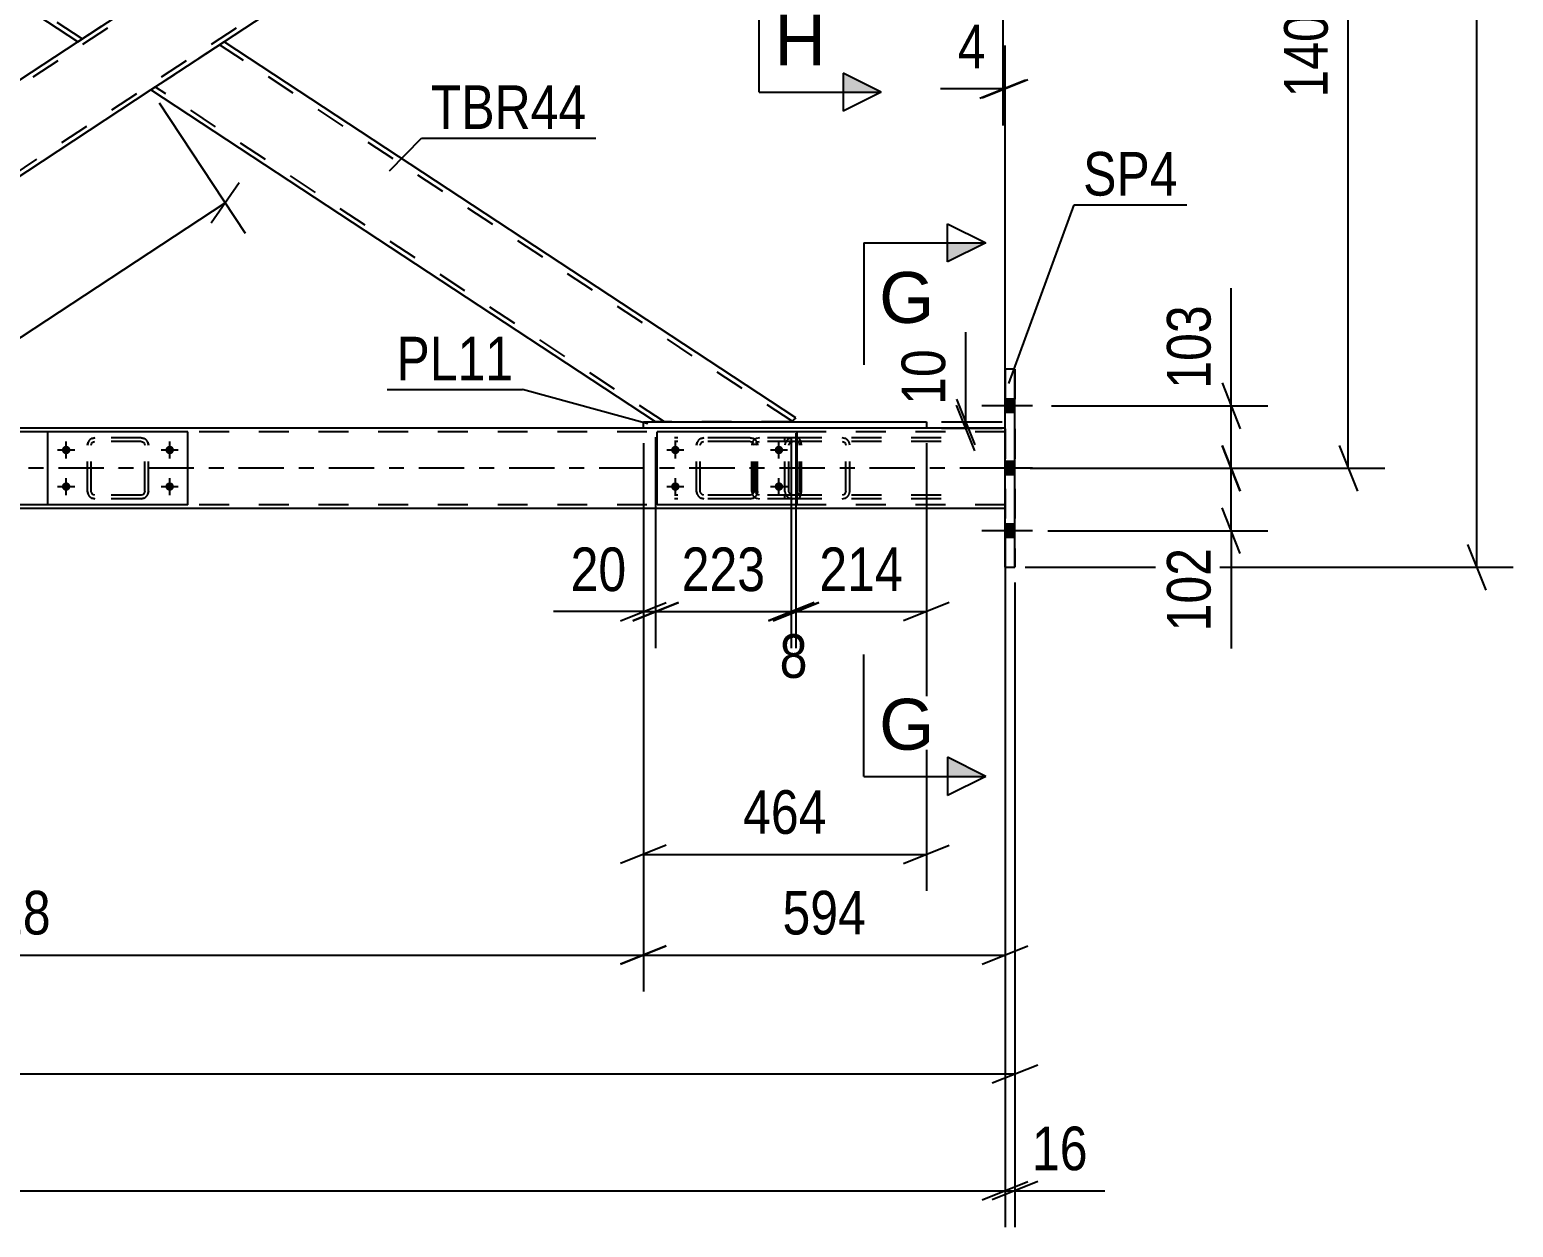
# Model space of a CAD drawing. Header units: millimetres. Extents: x -808 to 381, y -747 to 94.
# Drawn here: x -164.4 to -67, y -76.2 to 2.4 of the extents above; entities that cross this region are included whole.
import ezdxf

# ---------------------------------------------------------------- set-up
doc = ezdxf.new("R2010")
doc.units = ezdxf.units.MM
doc.linetypes.add('DXK_LINE_DOT2', pattern=[3.9198, 1.9599, -1.9599])
doc.linetypes.add('DXK_LINE_DOT3', pattern=[5.9187, 2.979, -0.9799, 0.9799, -0.9799])
doc.styles.add('Arial', font='arial.ttf', dxfattribs={"height": 0.2})
doc.styles.add('Arial Narrow', font='ARIALN.TTF', dxfattribs={"height": 0.2})

# ---------------------------------------------------------------- blocks, each defined once
blk = doc.blocks.new('Part-232923327-69500 - 69491')
at = {"color": 7, "linetype": 'DXK_LINE_DOT2'}
for p, q in [((-123.265, 26.198), (-198.608, -23.361)), ((-114.822, 26.198), (-190.164, -23.361)), ((-114.239, 26.198), (-123.847, 26.198)), ((-156.441, 4.758), (-161.245, 1.599)), ((-151.637, 1.599), (-156.441, -1.561)), ((-199.009, -23.241), (-199.19, -23.361)), ((-189.582, -23.361), (-199.19, -23.361))]:
    blk.add_line(p, q, dxfattribs=at)
at = {"color": 2, "linetype": 'Continuous'}
for p, q in [((-123.847, 26.198), (-156.441, 4.758)), ((-114.239, 26.198), (-151.637, 1.599)), ((-161.245, 1.599), (-199.009, -23.241)), ((-156.441, -1.561), (-189.582, -23.361))]:
    blk.add_line(p, q, dxfattribs=at)
blk = doc.blocks.new('Part-232923327-69497 - 69491')
at = {"color": 7, "linetype": 'DXK_LINE_DOT2'}
for p, q in [((-114.769, -24.697), (-114.807, -24.881)), ((-114.807, -27.921), (-114.807, -24.881)), ((-114.552, -24.881), (-114.533, -24.789)), ((-114.552, -27.921), (-114.552, -24.881)), ((-114.533, -24.789), (-114.477, -24.711)), ((-114.297, -24.401), (-114.492, -24.437)), ((-114.477, -24.711), (-114.394, -24.659)), ((-114.394, -24.659), (-114.297, -24.641)), ((-104.554, -24.401), (-114.297, -24.401)), ((-104.554, -24.641), (-114.297, -24.641)), ((-110.866, -24.437), (-111.061, -24.401)), ((-111.061, -24.641), (-110.964, -24.659)), ((-110.964, -24.659), (-110.881, -24.711)), ((-110.881, -24.711), (-110.826, -24.789)), ((-110.826, -24.789), (-110.806, -24.881)), ((-110.806, -27.921), (-110.806, -24.881)), ((-110.551, -24.881), (-110.59, -24.697)), ((-110.551, -27.921), (-110.551, -24.881)), ((-114.807, -27.921), (-114.769, -28.104)), ((-114.533, -28.012), (-114.552, -27.921)), ((-114.477, -28.09), (-114.533, -28.012)), ((-114.394, -28.142), (-114.477, -28.09)), ((-114.297, -28.161), (-114.394, -28.142)), ((-104.554, -28.161), (-114.297, -28.161)), ((-110.964, -28.142), (-111.061, -28.161)), ((-110.881, -28.09), (-110.964, -28.142)), ((-110.826, -28.012), (-110.881, -28.09)), ((-110.806, -27.921), (-110.826, -28.012)), ((-110.59, -28.104), (-110.551, -27.921)), ((-114.492, -28.364), (-114.297, -28.401)), ((-104.554, -28.401), (-114.297, -28.401)), ((-111.061, -28.401), (-110.866, -28.364))]:
    blk.add_line(p, q, dxfattribs=at)
for centre, start, end in [((-114.316, -24.901), 110.75832, 155.68005), ((-111.042, -24.901), 24.31996, 69.24169), ((-114.316, -27.9), 204.31996, 249.24169), ((-111.042, -27.9), 290.75832, 335.68005)]:
    blk.add_arc(centre, 0.496, start, end, dxfattribs=at)
blk = doc.blocks.new('Part-232923327-69563 - 69491')
at = {"color": 2, "linetype": 'Continuous'}
for p, q in [((-100.353, -32.901), (-100.353, -19.901)), ((-99.713, -19.901), (-100.353, -19.901)), ((-99.713, -32.901), (-99.713, -19.901)), ((-100.353, -32.901), (-99.713, -32.901))]:
    blk.add_line(p, q, dxfattribs=at)
at = {"color": 7, "linetype": 'DXK_LINE_DOT2'}
for p, q in [((-100.353, -19.901), (-100.353, -32.901)), ((-99.713, -19.901), (-99.713, -32.901))]:
    blk.add_line(p, q, dxfattribs=at)
blk = doc.blocks.new('Part-232923327-69499 - 69491')
at = {"color": 7, "linetype": 'DXK_LINE_DOT2'}
for p, q in [((-113.998, -24.401), (-122.063, -24.401)), ((-113.998, -24.641), (-122.063, -24.641)), ((-116.955, -24.697), (-116.993, -24.881)), ((-116.993, -27.921), (-116.993, -24.881)), ((-116.741, -24.881), (-116.722, -24.789)), ((-116.741, -27.921), (-116.741, -24.881)), ((-116.722, -24.789), (-116.668, -24.711)), ((-116.49, -24.401), (-116.682, -24.437)), ((-116.668, -24.711), (-116.586, -24.659)), ((-116.586, -24.659), (-116.49, -24.641)), ((-114.807, -24.641), (-114.807, -24.401)), ((-113.895, -24.437), (-113.998, -24.401)), ((-113.998, -24.641), (-113.947, -24.659)), ((-113.947, -24.659), (-113.903, -24.711)), ((-113.903, -24.711), (-113.873, -24.789)), ((-113.807, -24.541), (-113.895, -24.437)), ((-113.873, -24.789), (-113.863, -24.881)), ((-113.863, -27.921), (-113.863, -24.881)), ((-113.748, -24.697), (-113.807, -24.541)), ((-113.728, -24.881), (-113.748, -24.697)), ((-113.728, -27.921), (-113.728, -24.881)), ((-113.998, -28.161), (-122.063, -28.161)), ((-116.993, -27.921), (-116.955, -28.104)), ((-116.722, -28.012), (-116.741, -27.921)), ((-116.668, -28.09), (-116.722, -28.012)), ((-116.586, -28.142), (-116.668, -28.09)), ((-116.49, -28.161), (-116.586, -28.142)), ((-114.807, -28.401), (-114.807, -28.161)), ((-113.947, -28.142), (-113.998, -28.161)), ((-113.903, -28.09), (-113.947, -28.142)), ((-113.873, -28.012), (-113.903, -28.09)), ((-113.863, -27.921), (-113.873, -28.012)), ((-113.807, -28.26), (-113.748, -28.104)), ((-113.748, -28.104), (-113.728, -27.921)), ((-113.998, -28.401), (-122.063, -28.401)), ((-116.682, -28.364), (-116.49, -28.401)), ((-113.998, -28.401), (-113.895, -28.364)), ((-113.895, -28.364), (-113.807, -28.26))]:
    blk.add_line(p, q, dxfattribs=at)
for centre, start, end in [((-116.505, -24.896), 111.1941, 156.1506), ((-116.505, -27.905), 203.84941, 248.80591)]:
    blk.add_arc(centre, 0.492, start, end, dxfattribs=at)
blk = doc.blocks.new('Part-232923327-69501 - 69491')
at = {"color": 2, "linetype": 'Continuous'}
for p, q in [((-156.441, -1.561), (-151.637, 1.599)), ((-114.091, -23.098), (-151.637, 1.599)), ((-123.301, -23.361), (-156.441, -1.561)), ((-114.091, -23.098), (-114.394, -23.361))]:
    blk.add_line(p, q, dxfattribs=at)
at = {"color": 7, "linetype": 'DXK_LINE_DOT2'}
for p, q in [((-114.343, -23.316), (-151.929, 1.407)), ((-156.15, -1.37), (-156.128, -1.355)), ((-122.718, -23.361), (-156.15, -1.37)), ((-114.394, -23.361), (-123.301, -23.361))]:
    blk.add_line(p, q, dxfattribs=at)
blk = doc.blocks.new('Part-232923327-69577 - 69491')
at = {"color": 2, "linetype": 'Continuous'}
for p, q in [((-161.245, 1.599), (-198.644, 26.198)), ((-189.036, 26.198), (-156.441, 4.758)), ((-161.245, 1.599), (-156.441, 4.758))]:
    blk.add_line(p, q, dxfattribs=at)
at = {"color": 7, "linetype": 'DXK_LINE_DOT2'}
for p, q in [((-198.644, 26.198), (-189.036, 26.198)), ((-160.954, 1.79), (-198.061, 26.198)), ((-156.733, 4.567), (-189.618, 26.198))]:
    blk.add_line(p, q, dxfattribs=at)
blk = doc.blocks.new('Part-232923327-69600 - 69491')
at = {"color": 2, "linetype": 'Continuous'}
for p, q in [((-124.101, -23.361), (-105.524, -23.361)), ((-124.101, -23.761), (-124.101, -23.361)), ((-105.524, -23.361), (-105.524, -23.761)), ((-105.524, -23.761), (-124.101, -23.761))]:
    blk.add_line(p, q, dxfattribs=at)
blk = doc.blocks.new('Part-232923327-69654 - 69491')
at = {"color": 7, "linetype": 'DXK_LINE_DOT2'}
for p, q in [((-100.353, -24.001), (-731.206, -24.001)), ((-105.524, -23.761), (-124.101, -23.761)), ((-100.353, -29.041), (-100.353, -23.761)), ((-100.353, -28.801), (-731.206, -28.801))]:
    blk.add_line(p, q, dxfattribs=at)
at = {"color": 2, "linetype": 'Continuous'}
for p, q in [((-124.101, -23.761), (-188.782, -23.761)), ((-100.353, -23.761), (-105.524, -23.761)), ((-100.353, -29.041), (-731.206, -29.041))]:
    blk.add_line(p, q, dxfattribs=at)
at = {"color": 7, "linetype": 'DXK_LINE_DOT3'}
blk.add_line((-100.353, -26.401), (-731.206, -26.401), dxfattribs=at)
blk = doc.blocks.new('Part-232923327-142486 - 69491')
at = {"color": 7, "linetype": 'DXK_LINE_DOT2'}
for p, q in [((-120.606, -24.881), (-120.569, -24.697)), ((-120.569, -24.697), (-120.606, -24.881)), ((-120.606, -27.921), (-120.606, -24.881)), ((-120.366, -24.881), (-120.347, -24.789)), ((-120.366, -27.921), (-120.366, -24.881)), ((-120.347, -24.789), (-120.295, -24.711)), ((-120.309, -24.437), (-120.126, -24.401)), ((-120.126, -24.401), (-120.309, -24.437)), ((-120.295, -24.711), (-120.218, -24.659)), ((-120.218, -24.659), (-120.126, -24.641)), ((-117.086, -24.401), (-120.126, -24.401)), ((-117.086, -24.641), (-120.126, -24.641)), ((-117.086, -24.401), (-116.902, -24.437)), ((-116.902, -24.437), (-117.086, -24.401)), ((-117.086, -24.641), (-116.994, -24.659)), ((-116.994, -24.659), (-116.916, -24.711)), ((-116.916, -24.711), (-116.864, -24.789)), ((-116.864, -24.789), (-116.846, -24.881)), ((-116.846, -27.921), (-116.846, -24.881)), ((-116.642, -24.697), (-116.606, -24.881)), ((-116.606, -24.881), (-116.642, -24.697)), ((-116.606, -27.921), (-116.606, -24.881)), ((-120.569, -28.104), (-120.606, -27.921)), ((-120.606, -27.921), (-120.569, -28.104)), ((-120.347, -28.012), (-120.366, -27.921)), ((-120.295, -28.09), (-120.347, -28.012)), ((-120.218, -28.142), (-120.295, -28.09)), ((-120.126, -28.161), (-120.218, -28.142)), ((-117.086, -28.161), (-120.126, -28.161)), ((-116.994, -28.142), (-117.086, -28.161)), ((-116.916, -28.09), (-116.994, -28.142)), ((-116.864, -28.012), (-116.916, -28.09)), ((-116.846, -27.921), (-116.864, -28.012)), ((-116.606, -27.921), (-116.642, -28.104)), ((-116.642, -28.104), (-116.606, -27.921)), ((-120.126, -28.401), (-120.309, -28.364)), ((-120.309, -28.364), (-120.126, -28.401)), ((-117.086, -28.401), (-120.126, -28.401)), ((-116.902, -28.364), (-117.086, -28.401)), ((-117.086, -28.401), (-116.902, -28.364))]:
    blk.add_line(p, q, dxfattribs=at)
at = {"color": 7, "linetype": 'DXK_LINE_DOT3'}
blk.add_line((-118.606, -26.401), (-118.606, -26.401), dxfattribs=at)
at = {"color": 7, "linetype": 'DXK_LINE_DOT2'}
for centre, start, end in [((-120.126, -24.881), 112.50001, 157.50001), ((-120.126, -24.881), 112.50001, 157.50001), ((-117.086, -24.881), 22.50001, 67.50001), ((-117.086, -24.881), 22.50001, 67.50001), ((-120.126, -27.921), 202.50001, 247.50001), ((-120.126, -27.921), 202.50001, 247.50001), ((-117.086, -27.921), 292.50001, 337.50001), ((-117.086, -27.921), 292.50001, 337.50001)]:
    blk.add_arc(centre, 0.48, start, end, dxfattribs=at)
blk = doc.blocks.new('Part-232923327-142487 - 69491')
at = {"color": 2, "linetype": 'Continuous'}
for p, q in [((-114.006, -24.001), (-123.206, -24.001)), ((-123.206, -28.801), (-123.206, -24.001)), ((-114.006, -28.801), (-114.006, -24.001)), ((-114.006, -28.801), (-123.206, -28.801))]:
    blk.add_line(p, q, dxfattribs=at)
blk = doc.blocks.new('Bolt-232923327-69724 - 69491')
at = {"linetype": 'Continuous'}
for points in [[(-100.353, -21.861), (-100.353, -22.741), (-99.713, -22.741), (-99.713, -21.861)], [(-100.353, -21.861), (-100.353, -22.741), (-99.713, -22.741), (-99.713, -21.861)], [(-100.353, -21.861), (-100.353, -22.741), (-99.713, -22.741), (-99.713, -21.861)], [(-100.353, -25.961), (-100.353, -26.841), (-99.713, -26.841), (-99.713, -25.961)], [(-100.353, -25.961), (-100.353, -26.841), (-99.713, -26.841), (-99.713, -25.961)], [(-100.353, -30.061), (-100.353, -30.941), (-99.713, -30.941), (-99.713, -30.061)], [(-100.353, -30.061), (-100.353, -30.941), (-99.713, -30.941), (-99.713, -30.061)], [(-100.353, -30.061), (-100.353, -30.941), (-99.713, -30.941), (-99.713, -30.061)]]:
    blk.add_hatch(color=1, dxfattribs=at).paths.add_polyline_path(points)
at = {"color": 1, "linetype": 'Continuous'}
for p, q in [((-98.553, -22.301), (-101.873, -22.301)), ((-98.553, -22.301), (-101.873, -22.301)), ((-98.553, -22.301), (-101.873, -22.301)), ((-99.713, -21.861), (-100.353, -21.861)), ((-99.713, -21.861), (-100.353, -21.861)), ((-99.713, -21.861), (-100.353, -21.861)), ((-99.713, -22.741), (-100.353, -22.741)), ((-99.713, -22.741), (-100.353, -22.741)), ((-99.713, -22.741), (-100.353, -22.741)), ((-99.713, -25.961), (-100.353, -25.961)), ((-99.713, -25.961), (-100.353, -25.961)), ((-98.553, -26.401), (-101.873, -26.401)), ((-98.553, -26.401), (-101.873, -26.401)), ((-99.713, -26.841), (-100.353, -26.841)), ((-99.713, -26.841), (-100.353, -26.841)), ((-99.713, -30.061), (-100.353, -30.061)), ((-99.713, -30.061), (-100.353, -30.061)), ((-99.713, -30.061), (-100.353, -30.061)), ((-98.553, -30.501), (-101.873, -30.501)), ((-98.553, -30.501), (-101.873, -30.501)), ((-98.553, -30.501), (-101.873, -30.501)), ((-99.713, -30.941), (-100.353, -30.941)), ((-99.713, -30.941), (-100.353, -30.941)), ((-99.713, -30.941), (-100.353, -30.941))]:
    blk.add_line(p, q, dxfattribs=at)
blk = doc.blocks.new('Bolt-232923327-142545 - 69491')
at = {"linetype": 'Continuous'}
for points in [[(-162.006, -24.921, -1), (-162.006, -25.481, -1)], [(-155.206, -24.921, -1), (-155.206, -25.481, -1)], [(-162.006, -27.321, -1), (-162.006, -27.881, -1)], [(-155.206, -27.321, -1), (-155.206, -27.881, -1)]]:
    blk.add_hatch(color=1, dxfattribs=at).paths.add_polyline_path(points)
at = {"color": 1, "linetype": 'Continuous'}
for p, q in [((-162.566, -25.201), (-161.446, -25.201)), ((-162.006, -25.761), (-162.006, -24.641)), ((-155.766, -25.201), (-154.646, -25.201)), ((-155.206, -25.761), (-155.206, -24.641)), ((-162.006, -28.161), (-162.006, -27.041)), ((-155.206, -28.161), (-155.206, -27.041)), ((-162.566, -27.601), (-161.446, -27.601)), ((-155.766, -27.601), (-154.646, -27.601))]:
    blk.add_line(p, q, dxfattribs=at)
blk = doc.blocks.new('Part-232923327-142482 - 69491')
at = {"color": 7, "linetype": 'DXK_LINE_DOT2'}
for p, q in [((-160.606, -24.881), (-160.569, -24.697)), ((-160.569, -24.697), (-160.606, -24.881)), ((-160.606, -27.921), (-160.606, -24.881)), ((-160.366, -24.881), (-160.347, -24.789)), ((-160.366, -27.921), (-160.366, -24.881)), ((-160.347, -24.789), (-160.295, -24.711)), ((-160.309, -24.437), (-160.126, -24.401)), ((-160.126, -24.401), (-160.309, -24.437)), ((-160.295, -24.711), (-160.218, -24.659)), ((-160.218, -24.659), (-160.126, -24.641)), ((-157.086, -24.401), (-160.126, -24.401)), ((-157.086, -24.641), (-160.126, -24.641)), ((-157.086, -24.401), (-156.902, -24.437)), ((-156.902, -24.437), (-157.086, -24.401)), ((-157.086, -24.641), (-156.994, -24.659)), ((-156.994, -24.659), (-156.916, -24.711)), ((-156.916, -24.711), (-156.864, -24.789)), ((-156.864, -24.789), (-156.846, -24.881)), ((-156.846, -27.921), (-156.846, -24.881)), ((-156.642, -24.697), (-156.606, -24.881)), ((-156.606, -24.881), (-156.642, -24.697)), ((-156.606, -27.921), (-156.606, -24.881)), ((-160.569, -28.104), (-160.606, -27.921)), ((-160.606, -27.921), (-160.569, -28.104)), ((-160.347, -28.012), (-160.366, -27.921)), ((-160.295, -28.09), (-160.347, -28.012)), ((-160.218, -28.142), (-160.295, -28.09)), ((-160.126, -28.161), (-160.218, -28.142)), ((-157.086, -28.161), (-160.126, -28.161)), ((-156.994, -28.142), (-157.086, -28.161)), ((-156.916, -28.09), (-156.994, -28.142)), ((-156.864, -28.012), (-156.916, -28.09)), ((-156.846, -27.921), (-156.864, -28.012)), ((-156.606, -27.921), (-156.642, -28.104)), ((-156.642, -28.104), (-156.606, -27.921)), ((-160.126, -28.401), (-160.309, -28.364)), ((-160.309, -28.364), (-160.126, -28.401)), ((-157.086, -28.401), (-160.126, -28.401)), ((-156.902, -28.364), (-157.086, -28.401)), ((-157.086, -28.401), (-156.902, -28.364))]:
    blk.add_line(p, q, dxfattribs=at)
at = {"color": 7, "linetype": 'DXK_LINE_DOT3'}
blk.add_line((-158.606, -26.401), (-158.606, -26.401), dxfattribs=at)
at = {"color": 7, "linetype": 'DXK_LINE_DOT2'}
for centre, start, end in [((-160.126, -24.881), 112.50001, 157.50001), ((-160.126, -24.881), 112.50001, 157.50001), ((-157.086, -24.881), 22.50001, 67.50001), ((-157.086, -24.881), 22.50001, 67.50001), ((-160.126, -27.921), 202.50001, 247.50001), ((-160.126, -27.921), 202.50001, 247.50001), ((-157.086, -27.921), 292.50001, 337.50001), ((-157.086, -27.921), 292.50001, 337.50001)]:
    blk.add_arc(centre, 0.48, start, end, dxfattribs=at)
blk = doc.blocks.new('Part-232923327-142483 - 69491')
at = {"color": 2, "linetype": 'Continuous'}
for p, q in [((-154.006, -24.001), (-163.206, -24.001)), ((-163.206, -28.801), (-163.206, -24.001)), ((-154.006, -28.801), (-154.006, -24.001)), ((-154.006, -28.801), (-163.206, -28.801))]:
    blk.add_line(p, q, dxfattribs=at)
blk = doc.blocks.new('Bolt-232923327-142547 - 69491')
at = {"linetype": 'Continuous'}
for points in [[(-122.006, -24.921, -1), (-122.006, -25.481, -1)], [(-115.206, -24.921, -1), (-115.206, -25.481, -1)], [(-122.006, -27.321, -1), (-122.006, -27.881, -1)], [(-115.206, -27.321, -1), (-115.206, -27.881, -1)]]:
    blk.add_hatch(color=1, dxfattribs=at).paths.add_polyline_path(points)
at = {"color": 1, "linetype": 'Continuous'}
for p, q in [((-122.566, -25.201), (-121.446, -25.201)), ((-122.006, -25.761), (-122.006, -24.641)), ((-115.766, -25.201), (-114.646, -25.201)), ((-115.206, -25.761), (-115.206, -24.641)), ((-122.006, -28.161), (-122.006, -27.041)), ((-115.206, -28.161), (-115.206, -27.041)), ((-122.566, -27.601), (-121.446, -27.601)), ((-115.766, -27.601), (-114.646, -27.601))]:
    blk.add_line(p, q, dxfattribs=at)
blk = doc.blocks.new('StraightDimension-232923327-123025 - 69491')
at = {"color": 7, "linetype": 'Continuous'}
for p, q in [((-209.235, -24.761), (-209.235, -60.763)), ((-124.101, -24.761), (-124.101, -60.763)), ((-207.735, -57.763), (-210.735, -58.963)), ((-209.235, -58.363), (-124.101, -58.363)), ((-125.601, -58.963), (-122.601, -57.763))]:
    blk.add_line(p, q, dxfattribs=at)
at = {"color": 0}
blk.add_wipeout([(-162.412, -57.613), (-162.412, -53.413), (-170.924, -53.413), (-170.924, -57.613)], dxfattribs=at)
at = {"color": 3, "style": 'Arial Narrow'}
blk.add_text('2128', height=2.8633, dxfattribs=at).set_placement((-170.324, -57.013))
blk = doc.blocks.new('StraightDimension-232923327-86651 - 69491')
at = {"color": 7, "linetype": 'Continuous'}
for p, q in [((-114.091, -24.098), (-114.091, -38.666)), ((-114.394, -24.361), (-114.394, -38.666)), ((-115.894, -36.416), (-112.894, -35.216)), ((-112.591, -35.216), (-115.591, -36.416)), ((-114.394, -35.816), (-114.091, -35.816))]:
    blk.add_line(p, q, dxfattribs=at)
at = {"color": 0}
blk.add_wipeout([(-112.729, -40.766), (-112.729, -36.566), (-115.757, -36.566), (-115.757, -40.766)], dxfattribs=at)
at = {"color": 3, "style": 'Arial Narrow'}
blk.add_text('8', height=2.863, dxfattribs=at).set_placement((-115.157, -40.166))
blk = doc.blocks.new('StraightDimension-232923327-86653 - 69491')
at = {"color": 7, "linetype": 'Continuous'}
for p, q in [((-124.101, -24.761), (-124.101, -38.216)), ((-123.301, -24.361), (-123.301, -38.216)), ((-124.101, -35.816), (-130.007, -35.816)), ((-124.101, -35.816), (-130.007, -35.816)), ((-125.601, -36.416), (-122.601, -35.216)), ((-121.801, -35.216), (-124.801, -36.416)), ((-124.101, -35.816), (-123.301, -35.816))]:
    blk.add_line(p, q, dxfattribs=at)
at = {"color": 0}
blk.add_wipeout([(-124.626, -35.066), (-124.626, -30.866), (-129.482, -30.866), (-129.482, -35.066)], dxfattribs=at)
at = {"color": 3, "style": 'Arial Narrow'}
blk.add_text('20', height=2.8633, dxfattribs=at).set_placement((-128.882, -34.466))
blk = doc.blocks.new('StraightDimension-232923327-158233 - 69491')
at = {"color": 7, "linetype": 'Continuous'}
for p, q in [((-85.511, -22.301), (-85.511, -14.566)), ((-85.511, -22.301), (-85.511, -14.566)), ((-86.111, -20.801), (-84.911, -23.801)), ((-97.313, -22.301), (-83.111, -22.301)), ((-85.511, -26.401), (-85.511, -22.301)), ((-84.911, -27.901), (-86.111, -24.901)), ((-98.713, -26.401), (-83.111, -26.401))]:
    blk.add_line(p, q, dxfattribs=at)
at = {"color": 0}
blk.add_wipeout([(-86.261, -15.091), (-90.461, -15.091), (-90.461, -21.776), (-86.261, -21.776)], dxfattribs=at)
at = {"color": 3, "style": 'Arial Narrow'}
blk.add_text('103', height=2.8633, rotation=90.00021, dxfattribs=at).set_placement((-86.861, -21.176))
blk = doc.blocks.new('StraightDimension-232923327-123318 - 69491')
at = {"color": 7, "linetype": 'Continuous'}
for p, q in [((-99.713, -33.901), (-99.713, -68.567)), ((-761.478, -66.167), (-99.713, -66.167)), ((-101.213, -66.767), (-98.213, -65.567))]:
    blk.add_line(p, q, dxfattribs=at)
blk = doc.blocks.new('StraightDimension-232923327-84397 - 69491')
at = {"color": 7, "linetype": 'Continuous'}
for p, q in [((-68.782, 44.348), (-69.982, 47.348)), ((-114.506, 45.848), (-66.982, 45.848)), ((-69.382, -32.901), (-69.382, 45.848)), ((-69.982, -31.401), (-68.782, -34.401)), ((-99.033, -32.901), (-66.982, -32.901))]:
    blk.add_line(p, q, dxfattribs=at)
at = {"color": 0}
blk.add_wipeout([(-70.132, 10.73), (-74.332, 10.73), (-74.332, 2.218), (-70.132, 2.218)], dxfattribs=at)
at = {"color": 3, "style": 'Arial Narrow'}
blk.add_text('1969', height=2.8633, rotation=90.00021, dxfattribs=at).set_placement((-70.732, 2.818))
blk = doc.blocks.new('StraightDimension-232923327-85274 - 69491')
at = {"color": 7, "linetype": 'Continuous'}
for p, q in [((-155.892, -2.397), (-150.251, -10.973)), ((-152.493, -10.294), (-150.646, -7.642)), ((-184.71, -30.767), (-151.57, -8.968)), ((-189.033, -24.196), (-183.391, -32.772)), ((-183.787, -29.442), (-185.634, -32.093))]:
    blk.add_line(p, q, dxfattribs=at)
at = {"color": 0}
blk.add_wipeout([(-165.76, -17.404), (-168.068, -13.895), (-173.652, -17.569), (-171.344, -21.078)], dxfattribs=at)
at = {"color": 3, "style": 'Arial Narrow'}
blk.add_text('992', height=2.8633, rotation=33.33468, dxfattribs=at).set_placement((-171.173, -20.247))
blk = doc.blocks.new('StraightDimension-232923327-86652 - 69491')
at = {"color": 7, "linetype": 'Continuous'}
for p, q in [((-123.301, -24.361), (-123.301, -38.216)), ((-114.394, -24.361), (-114.394, -38.216)), ((-124.801, -36.416), (-121.801, -35.216)), ((-123.301, -35.816), (-114.394, -35.816)), ((-112.894, -35.216), (-115.894, -36.416))]:
    blk.add_line(p, q, dxfattribs=at)
at = {"color": 0}
blk.add_wipeout([(-115.505, -35.066), (-115.505, -30.866), (-122.19, -30.866), (-122.19, -35.066)], dxfattribs=at)
at = {"color": 3, "style": 'Arial Narrow'}
blk.add_text('223', height=2.8633, dxfattribs=at).set_placement((-121.59, -34.466))
blk = doc.blocks.new('StraightDimension-232923327-123024 - 69491')
at = {"color": 7, "linetype": 'Continuous'}
for p, q in [((-124.101, -24.761), (-124.101, -60.763)), ((-100.353, -30.041), (-100.353, -60.763)), ((-122.601, -57.763), (-125.601, -58.963)), ((-124.101, -58.363), (-100.353, -58.363)), ((-101.853, -58.963), (-98.853, -57.763))]:
    blk.add_line(p, q, dxfattribs=at)
at = {"color": 0}
blk.add_wipeout([(-108.885, -57.613), (-108.885, -53.413), (-115.569, -53.413), (-115.569, -57.613)], dxfattribs=at)
at = {"color": 3, "style": 'Arial Narrow'}
blk.add_text('594', height=2.8633, dxfattribs=at).set_placement((-114.969, -57.013))
blk = doc.blocks.new('StraightDimension-232923327-86638 - 69491')
at = {"color": 7, "linetype": 'Continuous'}
for p, q in [((-124.101, -24.761), (-124.101, -54.156)), ((-105.524, -24.761), (-105.524, -54.156)), ((-122.601, -51.156), (-125.601, -52.356)), ((-107.024, -52.356), (-104.024, -51.156)), ((-124.101, -51.756), (-105.524, -51.756))]:
    blk.add_line(p, q, dxfattribs=at)
at = {"color": 0}
blk.add_wipeout([(-111.47, -51.006), (-111.47, -46.806), (-118.154, -46.806), (-118.154, -51.006)], dxfattribs=at)
at = {"color": 3, "style": 'Arial Narrow'}
blk.add_text('464', height=2.8633, dxfattribs=at).set_placement((-117.554, -50.406))
blk = doc.blocks.new('StraightDimension-232923327-86650 - 69491')
at = {"color": 7, "linetype": 'Continuous'}
for p, q in [((-114.091, -24.098), (-114.091, -38.216)), ((-105.524, -24.761), (-105.524, -38.216)), ((-115.591, -36.416), (-112.591, -35.216)), ((-114.091, -35.816), (-105.524, -35.816)), ((-104.024, -35.216), (-107.024, -36.416))]:
    blk.add_line(p, q, dxfattribs=at)
at = {"color": 0}
blk.add_wipeout([(-106.465, -35.066), (-106.465, -30.866), (-113.15, -30.866), (-113.15, -35.066)], dxfattribs=at)
at = {"color": 3, "style": 'Arial Narrow'}
blk.add_text('214', height=2.8633, dxfattribs=at).set_placement((-112.55, -34.466))
blk = doc.blocks.new('StraightDimension-232923327-100160 - 69491')
at = {"color": 7, "linetype": 'Continuous'}
for p, q in [((-102.936, -23.361), (-102.936, -17.454)), ((-102.936, -23.361), (-102.936, -17.454)), ((-103.536, -21.861), (-102.336, -24.861)), ((-102.336, -25.261), (-103.536, -22.261)), ((-104.524, -23.361), (-100.536, -23.361)), ((-102.936, -23.761), (-102.936, -23.361)), ((-104.524, -23.761), (-100.536, -23.761))]:
    blk.add_line(p, q, dxfattribs=at)
at = {"color": 0}
blk.add_wipeout([(-103.686, -17.979), (-107.886, -17.979), (-107.886, -22.836), (-103.686, -22.836)], dxfattribs=at)
at = {"color": 3, "style": 'Arial Narrow'}
blk.add_text('10', height=2.8633, rotation=90.00021, dxfattribs=at).set_placement((-104.286, -22.236))
blk = doc.blocks.new('StraightDimension-232923327-122500 - 69491')
at = {"color": 7, "linetype": 'Continuous'}
for p, q in [((-77.219, 28.098), (-78.419, 31.098)), ((-98.713, 29.598), (-75.419, 29.598)), ((-77.819, -26.401), (-77.819, 29.598)), ((-78.419, -24.901), (-77.219, -27.901)), ((-98.713, -26.401), (-75.419, -26.401))]:
    blk.add_line(p, q, dxfattribs=at)
at = {"color": 0}
blk.add_wipeout([(-78.569, 5.855), (-82.769, 5.855), (-82.769, -2.657), (-78.569, -2.657)], dxfattribs=at)
at = {"color": 3, "style": 'Arial Narrow'}
blk.add_text('1400', height=2.8633, rotation=90.00021, dxfattribs=at).set_placement((-79.169, -2.057))
blk = doc.blocks.new('StraightDimension-232923327-122521 - 69491')
at = {"color": 7, "linetype": 'Continuous'}
for p, q in [((-100.513, 25.598), (-100.513, -3.887)), ((-100.353, -22.761), (-100.353, 1.363)), ((-102.013, -2.087), (-99.013, -0.887)), ((-98.853, -0.887), (-101.853, -2.087)), ((-100.513, -1.487), (-104.591, -1.487)), ((-100.513, -1.487), (-104.591, -1.487)), ((-100.513, -1.487), (-100.353, -1.487))]:
    blk.add_line(p, q, dxfattribs=at)
at = {"color": 0}
blk.add_wipeout([(-101.038, -0.737), (-101.038, 3.463), (-104.066, 3.463), (-104.066, -0.737)], dxfattribs=at)
at = {"color": 3, "style": 'Arial Narrow'}
blk.add_text('4', height=2.863, dxfattribs=at).set_placement((-103.466, -0.137))
blk = doc.blocks.new('StraightDimension-232923327-123199 - 69491')
at = {"color": 7, "linetype": 'Continuous'}
for p, q in [((-100.353, -33.901), (-100.353, -76.245)), ((-99.713, -33.901), (-99.713, -76.245)), ((-101.853, -74.445), (-98.853, -73.245)), ((-98.213, -73.245), (-101.213, -74.445)), ((-100.353, -73.845), (-99.713, -73.845)), ((-99.713, -73.845), (-93.807, -73.845)), ((-99.713, -73.845), (-93.807, -73.845))]:
    blk.add_line(p, q, dxfattribs=at)
at = {"color": 0}
blk.add_wipeout([(-94.332, -73.095), (-94.332, -68.895), (-99.188, -68.895), (-99.188, -73.095)], dxfattribs=at)
at = {"color": 3, "style": 'Arial Narrow'}
blk.add_text('16', height=2.8633, dxfattribs=at).set_placement((-98.588, -72.495))
blk = doc.blocks.new('StraightDimension-232923327-123200 - 69491')
at = {"color": 7, "linetype": 'Continuous'}
for p, q in [((-100.353, -33.901), (-100.353, -76.245)), ((-760.838, -73.845), (-100.353, -73.845)), ((-101.853, -74.445), (-98.853, -73.245))]:
    blk.add_line(p, q, dxfattribs=at)
blk = doc.blocks.new('StraightDimension-232923327-158234 - 69491')
at = {"color": 7, "linetype": 'Continuous'}
for p, q in [((-86.111, -24.901), (-84.911, -27.901)), ((-98.713, -26.401), (-83.111, -26.401)), ((-85.511, -30.501), (-85.511, -26.401)), ((-84.911, -32.001), (-86.111, -29.001)), ((-97.553, -30.501), (-83.111, -30.501)), ((-85.511, -30.501), (-85.511, -38.235)), ((-85.511, -30.501), (-85.511, -38.235))]:
    blk.add_line(p, q, dxfattribs=at)
at = {"color": 0}
blk.add_wipeout([(-86.261, -31.026), (-90.461, -31.026), (-90.461, -37.71), (-86.261, -37.71)], dxfattribs=at)
at = {"color": 3, "style": 'Arial Narrow'}
blk.add_text('102', height=2.8633, rotation=90.00021, dxfattribs=at).set_placement((-86.861, -37.11))
blk = doc.blocks.new('Mark-232923327-82733 - 69491')
at = {"color": 30, "linetype": 'Continuous'}
for p, q in [((-140.765, -6.866), (-138.663, -4.721)), ((-138.663, -4.721), (-127.235, -4.721))]:
    blk.add_line(p, q, dxfattribs=at)
at = {"color": 0}
blk.add_wipeout([(-127.835, -4.121), (-127.835, -1.121), (-138.063, -1.121), (-138.063, -4.121)], dxfattribs=at)
blk.add_wipeout([(-127.835, -4.121), (-127.835, -1.121), (-138.063, -1.121), (-138.063, -4.121)], dxfattribs=at)
at = {"color": 3, "style": 'Arial Narrow'}
blk.add_text('TBR44', height=2.8633, dxfattribs=at).set_placement((-138.063, -4.121))
blk = doc.blocks.new('Mark-232923327-82772 - 69491')
at = {"color": 30, "linetype": 'Continuous'}
for p, q in [((-100.11, -20.841), (-95.829, -9.095)), ((-95.829, -9.095), (-88.418, -9.095))]:
    blk.add_line(p, q, dxfattribs=at)
at = {"color": 0}
blk.add_wipeout([(-89.018, -8.495), (-89.018, -5.495), (-95.229, -5.495), (-95.229, -8.495)], dxfattribs=at)
blk.add_wipeout([(-89.018, -8.495), (-89.018, -5.495), (-95.229, -5.495), (-95.229, -8.495)], dxfattribs=at)
at = {"color": 3, "style": 'Arial Narrow'}
blk.add_text('SP4', height=2.8633, dxfattribs=at).set_placement((-95.229, -8.495))
blk = doc.blocks.new('Mark-232923327-83439 - 69491')
at = {"color": 30, "linetype": 'Continuous'}
for p in [(-140.92, -21.231), (-123.809, -23.489)]:
    blk.add_line(p, (-132.044, -21.231), dxfattribs=at)
at = {"color": 0}
blk.add_wipeout([(-132.644, -20.631), (-132.644, -17.631), (-140.32, -17.631), (-140.32, -20.631)], dxfattribs=at)
blk.add_wipeout([(-132.644, -20.631), (-132.644, -17.631), (-140.32, -17.631), (-140.32, -20.631)], dxfattribs=at)
at = {"color": 3, "style": 'Arial Narrow'}
blk.add_text('PL11', height=2.8633, dxfattribs=at).set_placement((-140.32, -20.631))
blk = doc.blocks.new('SectionMark-232923327-105920 - 69491')
at = {"linetype": 'Continuous'}
for points in [[(-110.991, 67.391), (-110.991, 68.641), (-108.491, 68.641)], [(-110.991, -1.701), (-110.991, -0.451), (-108.491, -1.701)]]:
    blk.add_hatch(color=6, dxfattribs=at).paths.add_polyline_path(points)
at = {"color": 6, "linetype": 'Continuous'}
for p, q in [((-110.991, 67.391), (-110.991, 69.891)), ((-110.991, 69.891), (-108.491, 68.641)), ((-116.491, 68.641), (-116.491, 60.641)), ((-116.491, 68.641), (-108.491, 68.641)), ((-108.491, 68.641), (-110.991, 67.391)), ((-116.491, -1.701), (-116.491, 6.299)), ((-108.491, -1.701), (-110.991, -0.451)), ((-110.991, -0.451), (-110.991, -2.951)), ((-116.491, -1.701), (-108.491, -1.701)), ((-108.491, -1.701), (-110.991, -2.951))]:
    blk.add_line(p, q, dxfattribs=at)
at = {"color": 0, "linetype": 'Continuous'}
for points in [[(-112.121, 63.391), (-112.121, 66.891), (-115.491, 66.891), (-115.491, 63.391)], [(-112.121, 0.049), (-112.121, 3.549), (-115.491, 3.549), (-115.491, 0.049)]]:
    blk.add_wipeout(points, dxfattribs=at)
at = {"color": 3, "linetype": 'Continuous', "style": 'Arial'}
for p in [(-115.491, 63.391), (-115.491, 0.049)]:
    blk.add_text('H', height=3.343, dxfattribs=at).set_placement(p)
blk = doc.blocks.new('SectionMark-232923327-105921 - 69491')
at = {"linetype": 'Continuous'}
for points in [[(-104.125, -12.856), (-104.125, -11.606), (-101.625, -11.606)], [(-104.125, -46.632), (-104.125, -45.382), (-101.625, -46.632)]]:
    blk.add_hatch(color=6, dxfattribs=at).paths.add_polyline_path(points)
at = {"color": 6, "linetype": 'Continuous'}
for p, q in [((-104.125, -12.856), (-104.125, -10.356)), ((-104.125, -10.356), (-101.625, -11.606)), ((-109.625, -11.606), (-109.625, -19.606)), ((-109.625, -11.606), (-101.625, -11.606)), ((-101.625, -11.606), (-104.125, -12.856)), ((-109.625, -46.632), (-109.625, -38.632)), ((-101.625, -46.632), (-104.125, -45.382)), ((-104.125, -45.382), (-104.125, -47.882)), ((-109.625, -46.632), (-101.625, -46.632)), ((-101.625, -46.632), (-104.125, -47.882))]:
    blk.add_line(p, q, dxfattribs=at)
at = {"color": 0, "linetype": 'Continuous'}
for points in [[(-104.995, -16.856), (-104.995, -13.356), (-108.625, -13.356), (-108.625, -16.856)], [(-104.995, -44.882), (-104.995, -41.382), (-108.625, -41.382), (-108.625, -44.882)]]:
    blk.add_wipeout(points, dxfattribs=at)
at = {"color": 3, "linetype": 'Continuous', "style": 'Arial'}
for p in [(-108.625, -16.856), (-108.625, -44.882)]:
    blk.add_text('G', height=3.343, dxfattribs=at).set_placement(p)

msp = doc.modelspace()

# ---------------------------------------------------------------- block references
for name in ['Part-232923327-69500 - 69491', 'Part-232923327-69577 - 69491', 'Part-232923327-69501 - 69491', 'Part-232923327-69563 - 69491', 'Bolt-232923327-69724 - 69491', 'Part-232923327-69600 - 69491', 'Part-232923327-69654 - 69491', 'Part-232923327-142483 - 69491', 'Part-232923327-142487 - 69491', 'Bolt-232923327-142545 - 69491', 'Part-232923327-142482 - 69491', 'Bolt-232923327-142547 - 69491', 'Part-232923327-69499 - 69491', 'Part-232923327-142486 - 69491', 'Part-232923327-69497 - 69491']:
    msp.add_blockref(name, (0, 0))

# ---------------------------------------------------------------- next in the draw order: block references
for name in ['Mark-232923327-82733 - 69491', 'StraightDimension-232923327-158233 - 69491', 'Mark-232923327-83439 - 69491', 'StraightDimension-232923327-86651 - 69491', 'StraightDimension-232923327-123025 - 69491']:
    msp.add_blockref(name, (0, 0))

# ---------------------------------------------------------------- next in the draw order: block references
for name in ['StraightDimension-232923327-85274 - 69491', 'StraightDimension-232923327-86653 - 69491']:
    msp.add_blockref(name, (0, 0))

# ---------------------------------------------------------------- next in the draw order: block references
msp.add_blockref('StraightDimension-232923327-123318 - 69491', (0, 0))

# ---------------------------------------------------------------- next in the draw order: block references
msp.add_blockref('StraightDimension-232923327-84397 - 69491', (0, 0))

# ---------------------------------------------------------------- next in the draw order: block references
for name in ['SectionMark-232923327-105920 - 69491', 'StraightDimension-232923327-86652 - 69491']:
    msp.add_blockref(name, (0, 0))

# ---------------------------------------------------------------- next in the draw order: block references
msp.add_blockref('StraightDimension-232923327-123024 - 69491', (0, 0))

# ---------------------------------------------------------------- next in the draw order: block references
for name in ['StraightDimension-232923327-122500 - 69491', 'StraightDimension-232923327-86638 - 69491', 'StraightDimension-232923327-123199 - 69491']:
    msp.add_blockref(name, (0, 0))

# ---------------------------------------------------------------- next in the draw order: block references
msp.add_blockref('StraightDimension-232923327-86650 - 69491', (0, 0))

# ---------------------------------------------------------------- next in the draw order: block references
for name in ['StraightDimension-232923327-100160 - 69491', 'StraightDimension-232923327-123200 - 69491']:
    msp.add_blockref(name, (0, 0))

# ---------------------------------------------------------------- next in the draw order: block references
for name in ['StraightDimension-232923327-122521 - 69491', 'StraightDimension-232923327-158234 - 69491']:
    msp.add_blockref(name, (0, 0))

# ---------------------------------------------------------------- next in the draw order: block references
for name in ['Mark-232923327-82772 - 69491', 'SectionMark-232923327-105921 - 69491']:
    msp.add_blockref(name, (0, 0))

doc.saveas('drawing.dxf')
